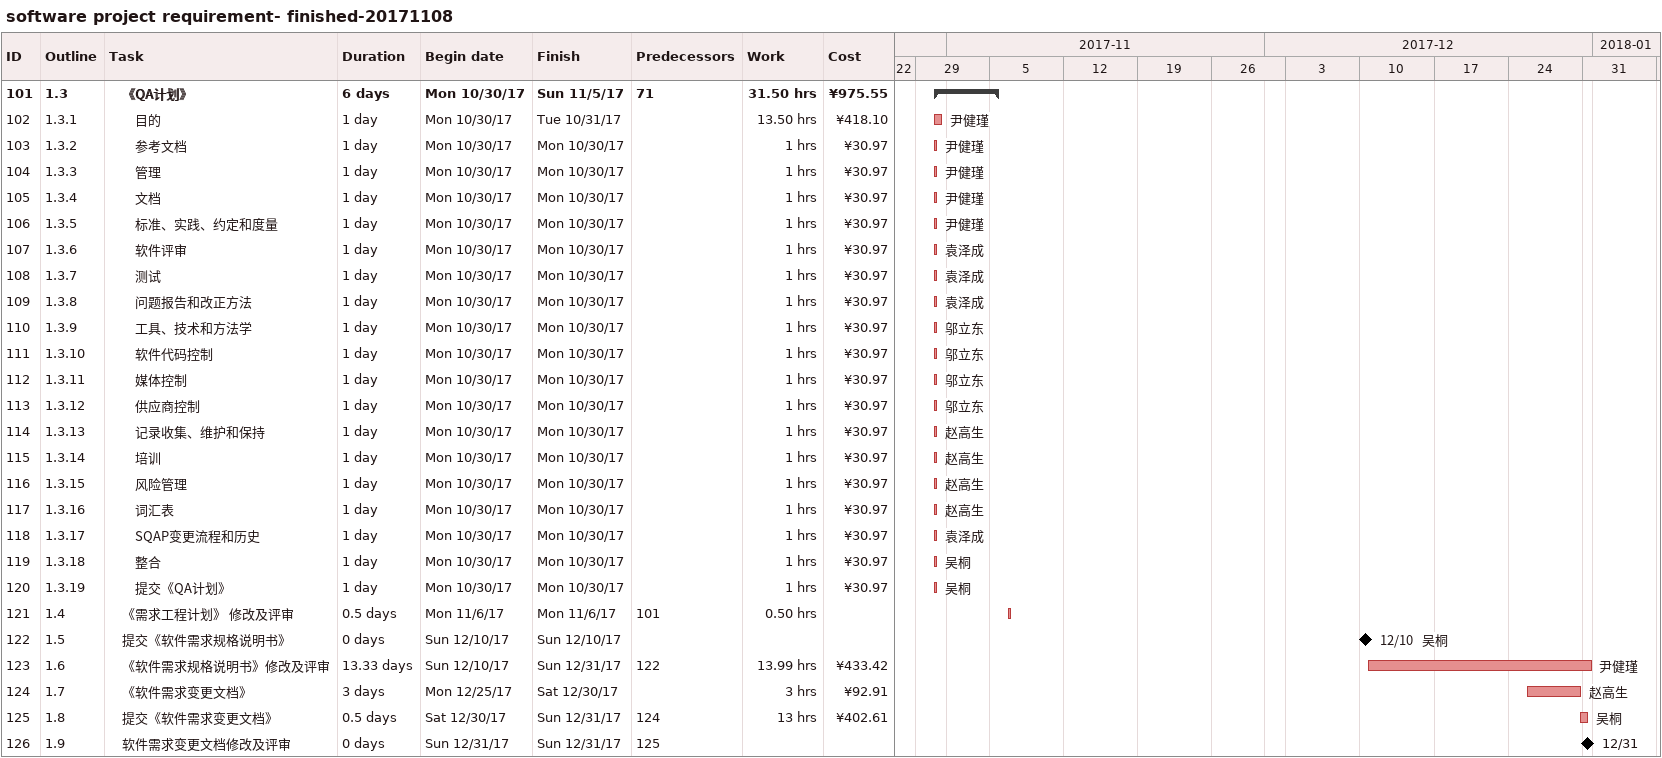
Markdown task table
software project requirement- finished-20171108

| ID | WBS | Task | Duration | Start | Finish | Predecessors | Resources | Work (h) | Cost (¥) |
|---|---|---|---|---|---|---|---|---|---|
| 101 | 1.3 | **《QA计划》** | 6d | 2017-10-30 | 2017-11-05 | 71 |  | 31.50 | 975.55 |
| 102 | 1.3.1 | 目的 | 1d | 2017-10-30 | 2017-10-31 |  | 尹健瑾 | 13.50 | 418.10 |
| 103 | 1.3.2 | 参考文档 | 1d | 2017-10-30 | 2017-10-30 |  | 尹健瑾 | 1 | 30.97 |
| 104 | 1.3.3 | 管理 | 1d | 2017-10-30 | 2017-10-30 |  | 尹健瑾 | 1 | 30.97 |
| 105 | 1.3.4 | 文档 | 1d | 2017-10-30 | 2017-10-30 |  | 尹健瑾 | 1 | 30.97 |
| 106 | 1.3.5 | 标准、实践、约定和度量 | 1d | 2017-10-30 | 2017-10-30 |  | 尹健瑾 | 1 | 30.97 |
| 107 | 1.3.6 | 软件评审 | 1d | 2017-10-30 | 2017-10-30 |  | 袁泽成 | 1 | 30.97 |
| 108 | 1.3.7 | 测试 | 1d | 2017-10-30 | 2017-10-30 |  | 袁泽成 | 1 | 30.97 |
| 109 | 1.3.8 | 问题报告和改正方法 | 1d | 2017-10-30 | 2017-10-30 |  | 袁泽成 | 1 | 30.97 |
| 110 | 1.3.9 | 工具、技术和方法学 | 1d | 2017-10-30 | 2017-10-30 |  | 邬立东 | 1 | 30.97 |
| 111 | 1.3.10 | 软件代码控制 | 1d | 2017-10-30 | 2017-10-30 |  | 邬立东 | 1 | 30.97 |
| 112 | 1.3.11 | 媒体控制 | 1d | 2017-10-30 | 2017-10-30 |  | 邬立东 | 1 | 30.97 |
| 113 | 1.3.12 | 供应商控制 | 1d | 2017-10-30 | 2017-10-30 |  | 邬立东 | 1 | 30.97 |
| 114 | 1.3.13 | 记录收集、维护和保持 | 1d | 2017-10-30 | 2017-10-30 |  | 赵高生 | 1 | 30.97 |
| 115 | 1.3.14 | 培训 | 1d | 2017-10-30 | 2017-10-30 |  | 赵高生 | 1 | 30.97 |
| 116 | 1.3.15 | 风险管理 | 1d | 2017-10-30 | 2017-10-30 |  | 赵高生 | 1 | 30.97 |
| 117 | 1.3.16 | 词汇表 | 1d | 2017-10-30 | 2017-10-30 |  | 赵高生 | 1 | 30.97 |
| 118 | 1.3.17 | SQAP变更流程和历史 | 1d | 2017-10-30 | 2017-10-30 |  | 袁泽成 | 1 | 30.97 |
| 119 | 1.3.18 | 整合 | 1d | 2017-10-30 | 2017-10-30 |  | 吴桐 | 1 | 30.97 |
| 120 | 1.3.19 | 提交《QA计划》 | 1d | 2017-10-30 | 2017-10-30 |  | 吴桐 | 1 | 30.97 |
| 121 | 1.4 | 《需求工程计划》 修改及评审 | 0.5d | 2017-11-06 | 2017-11-06 | 101 |  | 0.50 |  |
| 122 | 1.5 | 提交《软件需求规格说明书》 | 0d | 2017-12-10 | 2017-12-10 |  | 吴桐 |  |  |
| 123 | 1.6 | 《软件需求规格说明书》修改及评审 | 13.33d | 2017-12-10 | 2017-12-31 | 122 | 尹健瑾 | 13.99 | 433.42 |
| 124 | 1.7 | 《软件需求变更文档》 | 3d | 2017-12-25 | 2017-12-30 |  | 赵高生 | 3 | 92.91 |
| 125 | 1.8 | 提交《软件需求变更文档》 | 0.5d | 2017-12-30 | 2017-12-31 | 124 | 吴桐 | 13 | 402.61 |
| 126 | 1.9 | 软件需求变更文档修改及评审 | 0d | 2017-12-31 | 2017-12-31 | 125 |  |  |  |
